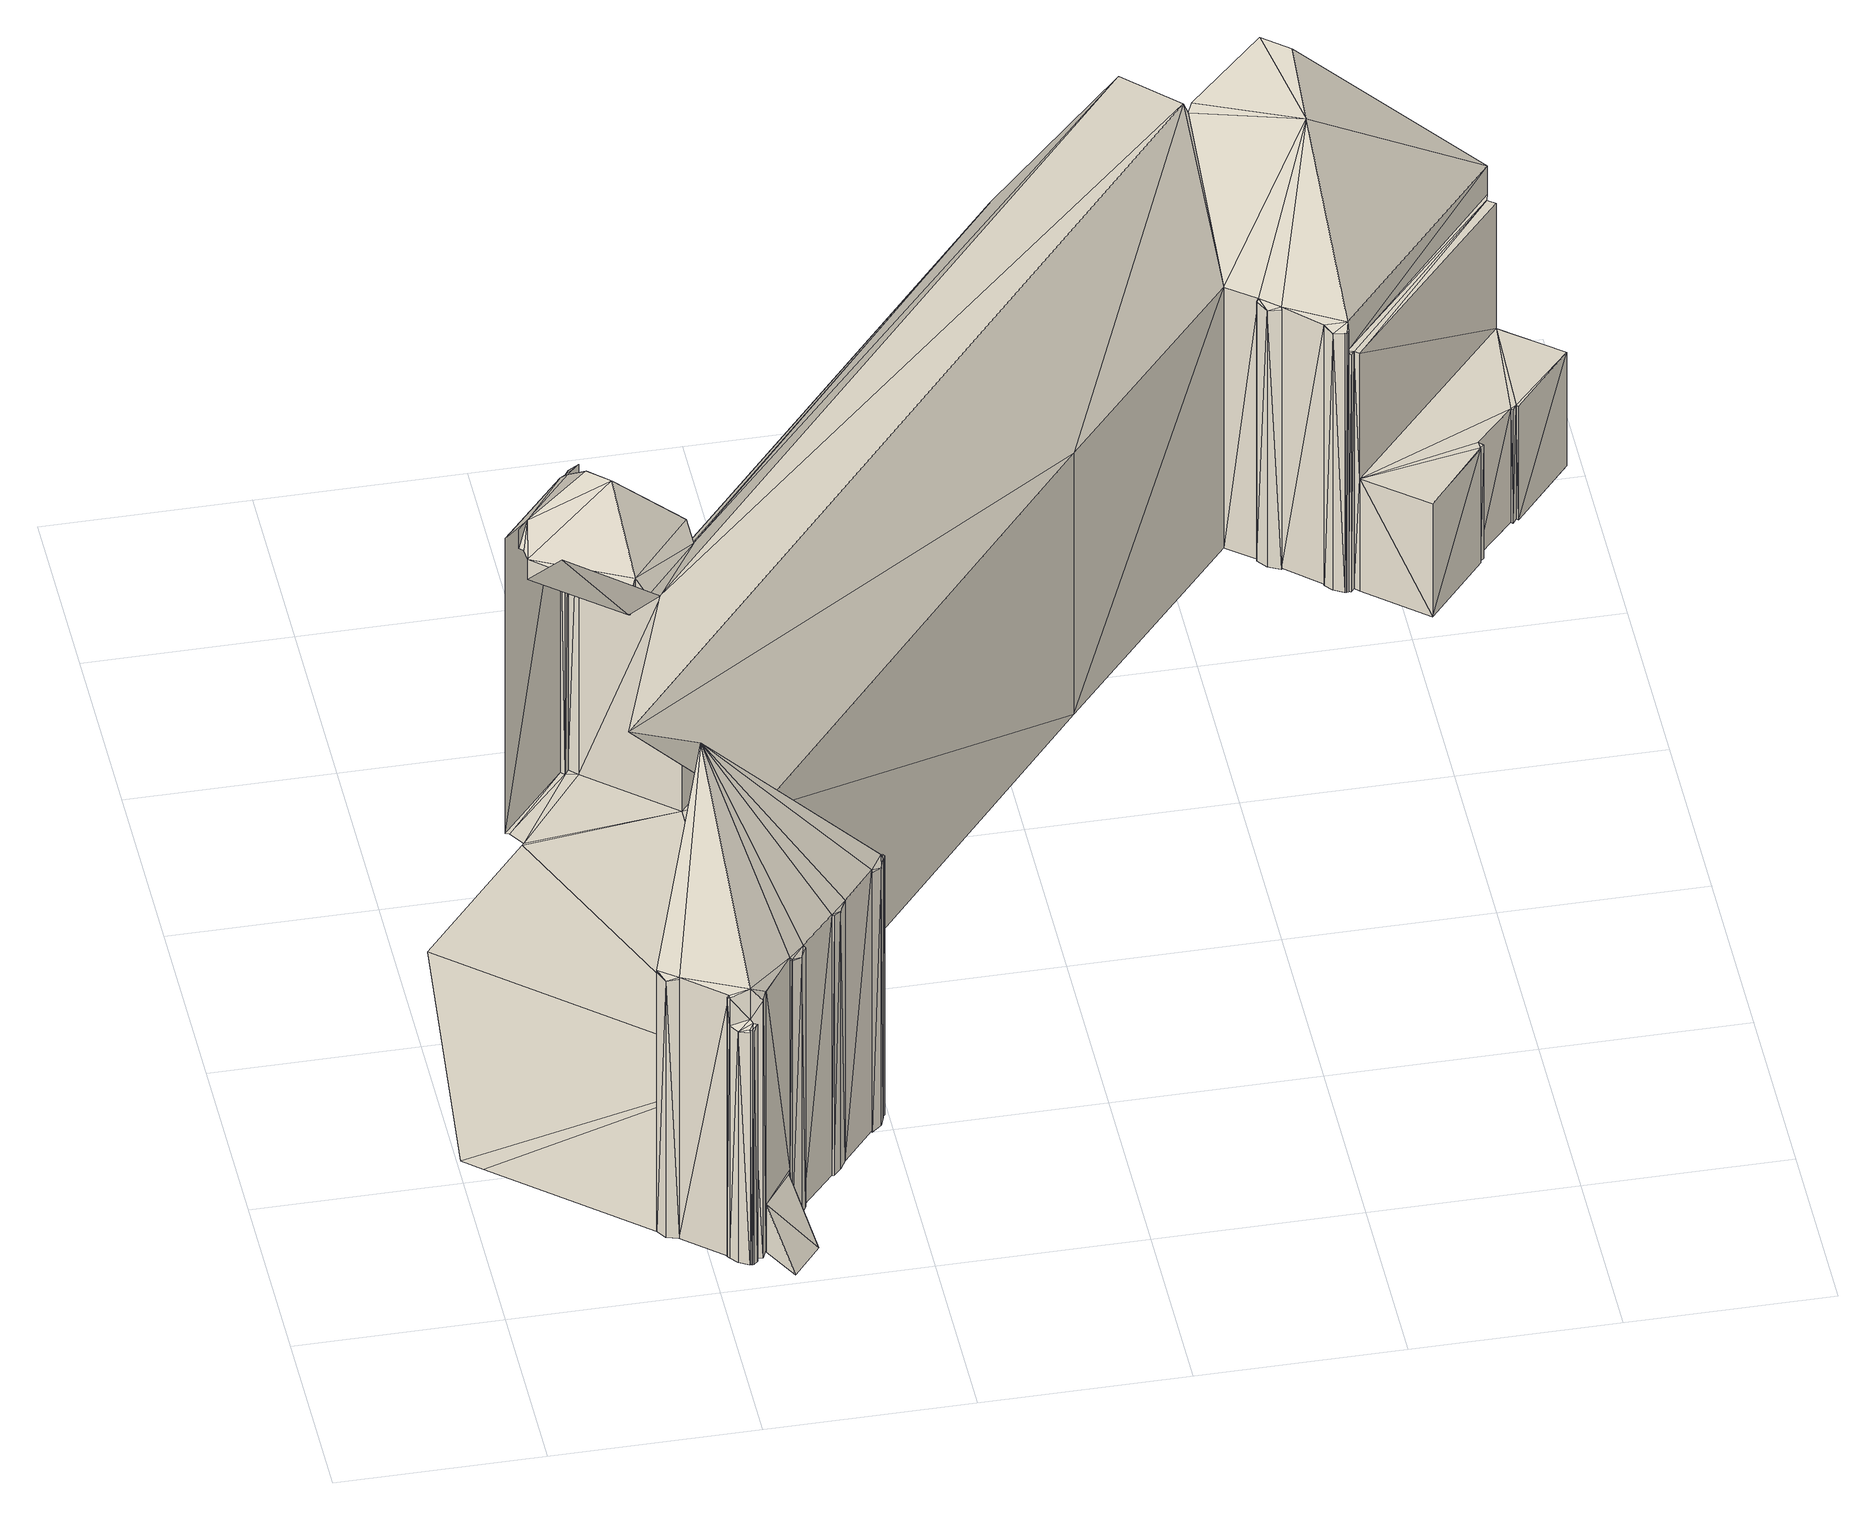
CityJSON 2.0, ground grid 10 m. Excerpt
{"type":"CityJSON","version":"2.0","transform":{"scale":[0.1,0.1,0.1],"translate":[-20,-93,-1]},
"CityObjects":{
"building1":{"type":"Building","geometry":[{"type":"MultiSurface","lod":"2","boundaries":[[[0,1,2]]]}]},
"building2":{"type":"Building"},
"building3":{"type":"Building","geometry":[{"type":"MultiSurface","lod":"2","boundaries":[[[2,0,3]]]}]},
"building4":{"type":"Building","geometry":[{"type":"MultiSurface","lod":"2","boundaries":[[[4,3,2]]]}]},
"building5":{"type":"Building"},
"building6":{"type":"Building","geometry":[{"type":"MultiSurface","lod":"2","boundaries":[[[1,0,3]]]}]},
"building7":{"type":"Building","geometry":[{"type":"MultiSurface","lod":"2","boundaries":[[[3,1,5]]]}]},
"building8":{"type":"Building","geometry":[{"type":"MultiSurface","lod":"2","boundaries":[[[4,2,6]]]}]},
"building9":{"type":"Building","geometry":[{"type":"MultiSurface","lod":"2","boundaries":[[[4,3,6]]]}]},
"building10":{"type":"Building","geometry":[{"type":"MultiSurface","lod":"2","boundaries":[[[3,7,6]]]}]},
"building11":{"type":"Building"},
"building12":{"type":"Building","geometry":[{"type":"MultiSurface","lod":"2","boundaries":[[[3,5,7]]]}]},
"building13":{"type":"Building","geometry":[{"type":"MultiSurface","lod":"2","boundaries":[[[7,5,6]]]}]},
"building14":{"type":"Building"},
"building15":{"type":"Building","geometry":[{"type":"MultiSurface","lod":"2","boundaries":[[[8,9,6]]]}]},
"building16":{"type":"Building","geometry":[{"type":"MultiSurface","lod":"2","boundaries":[[[9,5,6]]]}]},
"building17":{"type":"Building","geometry":[{"type":"MultiSurface","lod":"2","boundaries":[[[10,2,11]]]}]},
"building18":{"type":"Building","geometry":[{"type":"MultiSurface","lod":"2","boundaries":[[[5,12,9]]]}]},
"building19":{"type":"Building","geometry":[{"type":"MultiSurface","lod":"2","boundaries":[[[11,13,10]]]}]},
"building20":{"type":"Building","geometry":[{"type":"MultiSurface","lod":"2","boundaries":[[[14,15,16]]]}]},
"building21":{"type":"Building","geometry":[{"type":"MultiSurface","lod":"2","boundaries":[[[15,17,18]]]}]},
"building22":{"type":"Building","geometry":[{"type":"MultiSurface","lod":"2","boundaries":[[[15,18,14]]]}]},
"building23":{"type":"Building","geometry":[{"type":"MultiSurface","lod":"2","boundaries":[[[8,9,18]]]}]},
"building24":{"type":"Building","geometry":[{"type":"MultiSurface","lod":"2","boundaries":[[[8,18,14]]]}]},
"building25":{"type":"Building","geometry":[{"type":"MultiSurface","lod":"2","boundaries":[[[17,18,9]]]}]},
"building26":{"type":"Building","geometry":[{"type":"MultiSurface","lod":"2","boundaries":[[[8,16,14]]]}]},
"building27":{"type":"Building","geometry":[{"type":"MultiSurface","lod":"2","boundaries":[[[19,20,16]]]}]},
"building28":{"type":"Building","geometry":[{"type":"MultiSurface","lod":"2","boundaries":[[[20,15,16]]]}]},
"building29":{"type":"Building","geometry":[{"type":"MultiSurface","lod":"2","boundaries":[[[21,5,1]]]}]},
"building30":{"type":"Building","geometry":[{"type":"MultiSurface","lod":"2","boundaries":[[[15,22,20]]]}]},
"building31":{"type":"Building","geometry":[{"type":"MultiSurface","lod":"2","boundaries":[[[19,16,23]]]}]},
"building32":{"type":"Building","geometry":[{"type":"MultiSurface","lod":"2","boundaries":[[[24,25,20]]]}]},
"building33":{"type":"Building","geometry":[{"type":"MultiSurface","lod":"2","boundaries":[[[24,20,19]]]}]},
"building34":{"type":"Building","geometry":[{"type":"MultiSurface","lod":"2","boundaries":[[[20,26,25]]]}]},
"building35":{"type":"Building","geometry":[{"type":"MultiSurface","lod":"2","boundaries":[[[24,27,19]]]}]},
"building36":{"type":"Building","geometry":[{"type":"MultiSurface","lod":"2","boundaries":[[[12,9,17]]]}]},
"building37":{"type":"Building","geometry":[{"type":"MultiSurface","lod":"2","boundaries":[[[17,12,22]]]}]},
"building38":{"type":"Building","geometry":[{"type":"MultiSurface","lod":"2","boundaries":[[[15,17,22]]]}]},
"building39":{"type":"Building","geometry":[{"type":"MultiSurface","lod":"2","boundaries":[[[8,16,23]]]}]},
"building40":{"type":"Building","geometry":[{"type":"MultiSurface","lod":"2","boundaries":[[[26,28,20]]]}]},
"building41":{"type":"Building","geometry":[{"type":"MultiSurface","lod":"2","boundaries":[[[29,27,19]]]}]},
"building42":{"type":"Building","geometry":[{"type":"MultiSurface","lod":"2","boundaries":[[[23,29,19]]]}]},
"building43":{"type":"Building","geometry":[{"type":"MultiSurface","lod":"2","boundaries":[[[20,28,22]]]}]},
"building44":{"type":"Building","geometry":[{"type":"MultiSurface","lod":"2","boundaries":[[[21,12,5]]]}]},
"building45":{"type":"Building","geometry":[{"type":"MultiSurface","lod":"2","boundaries":[[[25,26,27]]]}]},
"building46":{"type":"Building","geometry":[{"type":"MultiSurface","lod":"2","boundaries":[[[24,25,27]]]}]},
"building47":{"type":"Building","geometry":[{"type":"MultiSurface","lod":"2","boundaries":[[[30,31,26]]]}]},
"building48":{"type":"Building","geometry":[{"type":"MultiSurface","lod":"2","boundaries":[[[27,26,30]]]}]},
"building49":{"type":"Building"},
"building50":{"type":"Building"},
"building51":{"type":"Building"},
"building52":{"type":"Building"},
"building53":{"type":"Building","geometry":[{"type":"MultiSurface","lod":"2","boundaries":[[[31,28,26]]]}]},
"building54":{"type":"Building","geometry":[{"type":"MultiSurface","lod":"2","boundaries":[[[29,30,27]]]}]},
"building55":{"type":"Building","geometry":[{"type":"MultiSurface","lod":"2","boundaries":[[[32,31,30]]]}]},
"building56":{"type":"Building","geometry":[{"type":"MultiSurface","lod":"2","boundaries":[[[30,32,33]]]}]},
"building57":{"type":"Building","geometry":[{"type":"MultiSurface","lod":"2","boundaries":[[[28,22,23]]]}]},
"building58":{"type":"Building","geometry":[{"type":"MultiSurface","lod":"2","boundaries":[[[29,28,23]]]}]},
"building59":{"type":"Building","geometry":[{"type":"MultiSurface","lod":"2","boundaries":[[[8,23,34]]]}]},
"building60":{"type":"Building","geometry":[{"type":"MultiSurface","lod":"2","boundaries":[[[6,8,35]]]}]},
"building61":{"type":"Building","geometry":[{"type":"MultiSurface","lod":"2","boundaries":[[[30,33,36]]]}]},
"building62":{"type":"Building","geometry":[{"type":"MultiSurface","lod":"2","boundaries":[[[31,37,32]]]}]},
"building63":{"type":"Building","geometry":[{"type":"MultiSurface","lod":"2","boundaries":[[[32,37,36]]]}]},
"building64":{"type":"Building","geometry":[{"type":"MultiSurface","lod":"2","boundaries":[[[33,32,36]]]}]},
"building65":{"type":"Building","geometry":[{"type":"MultiSurface","lod":"2","boundaries":[[[29,36,30]]]}]},
"building66":{"type":"Building","geometry":[{"type":"MultiSurface","lod":"2","boundaries":[[[31,28,37]]]}]},
"building67":{"type":"Building","geometry":[{"type":"MultiSurface","lod":"2","boundaries":[[[29,28,36]]]}]},
"building68":{"type":"Building","geometry":[{"type":"MultiSurface","lod":"2","boundaries":[[[28,37,36]]]}]},
"building69":{"type":"Building","geometry":[{"type":"MultiSurface","lod":"2","boundaries":[[[38,12,22]]]}]},
"building70":{"type":"Building","geometry":[{"type":"MultiSurface","lod":"2","boundaries":[[[39,38,22]]]}]},
"building71":{"type":"Building","geometry":[{"type":"MultiSurface","lod":"2","boundaries":[[[22,39,23]]]}]},
"building72":{"type":"Building","geometry":[{"type":"MultiSurface","lod":"2","boundaries":[[[6,35,40]]]}]},
"building73":{"type":"Building","geometry":[{"type":"MultiSurface","lod":"2","boundaries":[[[41,6,40]]]}]},
"building74":{"type":"Building","geometry":[{"type":"MultiSurface","lod":"2","boundaries":[[[42,12,38]]]}]},
"building75":{"type":"Building","geometry":[{"type":"MultiSurface","lod":"2","boundaries":[[[23,34,39]]]}]},
"building76":{"type":"Building","geometry":[{"type":"MultiSurface","lod":"2","boundaries":[[[6,2,43]]]}]},
"building77":{"type":"Building","geometry":[{"type":"MultiSurface","lod":"2","boundaries":[[[34,38,39]]]}]},
"building78":{"type":"Building","geometry":[{"type":"MultiSurface","lod":"2","boundaries":[[[38,42,34]]]}]},
"building79":{"type":"Building","geometry":[{"type":"MultiSurface","lod":"2","boundaries":[[[44,11,13]]]}]},
"building80":{"type":"Building","geometry":[{"type":"MultiSurface","lod":"2","boundaries":[[[41,43,6]]]}]},
"building81":{"type":"Building","geometry":[{"type":"MultiSurface","lod":"2","boundaries":[[[45,46,42]]]}]},
"building82":{"type":"Building","geometry":[{"type":"MultiSurface","lod":"2","boundaries":[[[34,42,45]]]}]},
"building83":{"type":"Building","geometry":[{"type":"MultiSurface","lod":"2","boundaries":[[[47,45,34]]]}]},
"building84":{"type":"Building","geometry":[{"type":"MultiSurface","lod":"2","boundaries":[[[8,34,35]]]}]},
"building85":{"type":"Building","geometry":[{"type":"MultiSurface","lod":"2","boundaries":[[[47,45,48]]]}]},
"building86":{"type":"Building","geometry":[{"type":"MultiSurface","lod":"2","boundaries":[[[12,49,42]]]}]},
"building87":{"type":"Building","geometry":[{"type":"MultiSurface","lod":"2","boundaries":[[[48,47,35]]]}]},
"building88":{"type":"Building","geometry":[{"type":"MultiSurface","lod":"2","boundaries":[[[50,45,48]]]}]},
"building89":{"type":"Building","geometry":[{"type":"MultiSurface","lod":"2","boundaries":[[[34,35,47]]]}]},
"building90":{"type":"Building","geometry":[{"type":"MultiSurface","lod":"2","boundaries":[[[46,49,42]]]}]},
"building91":{"type":"Building","geometry":[{"type":"MultiSurface","lod":"2","boundaries":[[[51,46,45]]]}]},
"building92":{"type":"Building","geometry":[{"type":"MultiSurface","lod":"2","boundaries":[[[45,52,51]]]}]},
"building93":{"type":"Building","geometry":[{"type":"MultiSurface","lod":"2","boundaries":[[[46,49,51]]]}]},
"building94":{"type":"Building","geometry":[{"type":"MultiSurface","lod":"2","boundaries":[[[11,53,2]]]}]},
"building95":{"type":"Building","geometry":[{"type":"MultiSurface","lod":"2","boundaries":[[[12,21,49]]]}]},
"building96":{"type":"Building","geometry":[{"type":"MultiSurface","lod":"2","boundaries":[[[43,53,2]]]}]},
"building97":{"type":"Building","geometry":[{"type":"MultiSurface","lod":"2","boundaries":[[[45,50,52]]]}]},
"building98":{"type":"Building","geometry":[{"type":"MultiSurface","lod":"2","boundaries":[[[35,48,50]]]}]},
"building99":{"type":"Building","geometry":[{"type":"MultiSurface","lod":"2","boundaries":[[[54,21,49]]]}]},
"building100":{"type":"Building","geometry":[{"type":"MultiSurface","lod":"2","boundaries":[[[40,55,35]]]}]},
"building101":{"type":"Building","geometry":[{"type":"MultiSurface","lod":"2","boundaries":[[[55,52,35]]]}]},
"building102":{"type":"Building","geometry":[{"type":"MultiSurface","lod":"2","boundaries":[[[52,55,51]]]}]},
"building103":{"type":"Building","geometry":[{"type":"MultiSurface","lod":"2","boundaries":[[[55,56,51]]]}]},
"building104":{"type":"Building","geometry":[{"type":"MultiSurface","lod":"2","boundaries":[[[56,49,51]]]}]},
"building105":{"type":"Building","geometry":[{"type":"MultiSurface","lod":"2","boundaries":[[[44,11,57]]]}]},
"building106":{"type":"Building","geometry":[{"type":"MultiSurface","lod":"2","boundaries":[[[56,49,58]]]}]},
"building107":{"type":"Building","geometry":[{"type":"MultiSurface","lod":"2","boundaries":[[[55,58,41]]]}]},
"building108":{"type":"Building","geometry":[{"type":"MultiSurface","lod":"2","boundaries":[[[55,41,40]]]}]},
"building109":{"type":"Building","geometry":[{"type":"MultiSurface","lod":"2","boundaries":[[[55,56,58]]]}]},
"building110":{"type":"Building","geometry":[{"type":"MultiSurface","lod":"2","boundaries":[[[50,35,52]]]}]},
"building111":{"type":"Building","geometry":[{"type":"MultiSurface","lod":"2","boundaries":[[[59,60,21]]]}]},
"building112":{"type":"Building","geometry":[{"type":"MultiSurface","lod":"2","boundaries":[[[41,58,61]]]}]},
"building113":{"type":"Building"},
"building114":{"type":"Building"},
"building115":{"type":"Building","geometry":[{"type":"MultiSurface","lod":"2","boundaries":[[[61,62,58]]]}]},
"building116":{"type":"Building","geometry":[{"type":"MultiSurface","lod":"2","boundaries":[[[62,61,41]]]}]},
"building117":{"type":"Building","geometry":[{"type":"MultiSurface","lod":"2","boundaries":[[[63,62,41]]]}]},
"building118":{"type":"Building","geometry":[{"type":"MultiSurface","lod":"2","boundaries":[[[49,54,58]]]}]},
"building119":{"type":"Building","geometry":[{"type":"MultiSurface","lod":"2","boundaries":[[[58,62,54]]]}]},
"building120":{"type":"Building","geometry":[{"type":"MultiSurface","lod":"2","boundaries":[[[43,63,41]]]}]},
"building121":{"type":"Building","geometry":[{"type":"MultiSurface","lod":"2","boundaries":[[[64,21,54]]]}]},
"building122":{"type":"Building","geometry":[{"type":"MultiSurface","lod":"2","boundaries":[[[59,65,60]]]}]},
"building123":{"type":"Building","geometry":[{"type":"MultiSurface","lod":"2","boundaries":[[[62,66,67]]]}]},
"building124":{"type":"Building","geometry":[{"type":"MultiSurface","lod":"2","boundaries":[[[63,62,67]]]}]},
"building125":{"type":"Building","geometry":[{"type":"MultiSurface","lod":"2","boundaries":[[[67,63,43]]]}]},
"building126":{"type":"Building","geometry":[{"type":"MultiSurface","lod":"2","boundaries":[[[66,62,54]]]}]},
"building127":{"type":"Building","geometry":[{"type":"MultiSurface","lod":"2","boundaries":[[[43,54,66]]]}]},
"building128":{"type":"Building","geometry":[{"type":"MultiSurface","lod":"2","boundaries":[[[43,66,67]]]}]},
"building129":{"type":"Building","geometry":[{"type":"MultiSurface","lod":"2","boundaries":[[[64,21,68]]]}]},
"building130":{"type":"Building","geometry":[{"type":"MultiSurface","lod":"2","boundaries":[[[21,69,60]]]}]},
"building131":{"type":"Building","geometry":[{"type":"MultiSurface","lod":"2","boundaries":[[[70,71,72]]]}]},
"building132":{"type":"Building","geometry":[{"type":"MultiSurface","lod":"2","boundaries":[[[70,73,72]]]}]},
"building133":{"type":"Building","geometry":[{"type":"MultiSurface","lod":"2","boundaries":[[[70,74,71]]]}]},
"building134":{"type":"Building","geometry":[{"type":"MultiSurface","lod":"2","boundaries":[[[69,21,75]]]}]},
"building135":{"type":"Building","geometry":[{"type":"MultiSurface","lod":"2","boundaries":[[[43,54,64]]]}]},
"building136":{"type":"Building","geometry":[{"type":"MultiSurface","lod":"2","boundaries":[[[76,64,43]]]}]},
"building137":{"type":"Building","geometry":[{"type":"MultiSurface","lod":"2","boundaries":[[[68,21,77]]]}]},
"building138":{"type":"Building","geometry":[{"type":"MultiSurface","lod":"2","boundaries":[[[78,79,80]]]}]},
"building139":{"type":"Building","geometry":[{"type":"MultiSurface","lod":"2","boundaries":[[[77,21,81]]]}]},
"building140":{"type":"Building","geometry":[{"type":"MultiSurface","lod":"2","boundaries":[[[57,11,82]]]}]},
"building141":{"type":"Building","geometry":[{"type":"MultiSurface","lod":"2","boundaries":[[[75,83,21]]]}]},
"building142":{"type":"Building","geometry":[{"type":"MultiSurface","lod":"2","boundaries":[[[80,84,79]]]}]},
"building143":{"type":"Building","geometry":[{"type":"MultiSurface","lod":"2","boundaries":[[[21,81,83]]]}]},
"building144":{"type":"Building","geometry":[{"type":"MultiSurface","lod":"2","boundaries":[[[43,76,53]]]}]},
"building145":{"type":"Building","geometry":[{"type":"MultiSurface","lod":"2","boundaries":[[[76,64,85]]]}]},
"building146":{"type":"Building","geometry":[{"type":"MultiSurface","lod":"2","boundaries":[[[76,85,86]]]}]},
"building147":{"type":"Building","geometry":[{"type":"MultiSurface","lod":"2","boundaries":[[[87,84,80]]]}]},
"building148":{"type":"Building","geometry":[{"type":"MultiSurface","lod":"2","boundaries":[[[84,88,87]]]}]},
"building149":{"type":"Building","geometry":[{"type":"MultiSurface","lod":"2","boundaries":[[[88,89,84]]]}]},
"building150":{"type":"Building","geometry":[{"type":"MultiSurface","lod":"2","boundaries":[[[84,74,89]]]}]},
"building151":{"type":"Building","geometry":[{"type":"MultiSurface","lod":"2","boundaries":[[[76,90,53]]]}]},
"building152":{"type":"Building","geometry":[{"type":"MultiSurface","lod":"2","boundaries":[[[85,64,91]]]}]},
"building153":{"type":"Building","geometry":[{"type":"MultiSurface","lod":"2","boundaries":[[[92,86,76]]]}]},
"building154":{"type":"Building","geometry":[{"type":"MultiSurface","lod":"2","boundaries":[[[74,89,93]]]}]},
"building155":{"type":"Building","geometry":[{"type":"MultiSurface","lod":"2","boundaries":[[[92,91,86]]]}]},
"building156":{"type":"Building","geometry":[{"type":"MultiSurface","lod":"2","boundaries":[[[86,85,91]]]}]},
"building157":{"type":"Building","geometry":[{"type":"MultiSurface","lod":"2","boundaries":[[[94,95,96]]]}]},
"building158":{"type":"Building","geometry":[{"type":"MultiSurface","lod":"2","boundaries":[[[97,70,98]]]}]},
"building159":{"type":"Building","geometry":[{"type":"MultiSurface","lod":"2","boundaries":[[[95,98,94]]]}]},
"building160":{"type":"Building","geometry":[{"type":"MultiSurface","lod":"2","boundaries":[[[98,97,94]]]}]},
"building161":{"type":"Building","geometry":[{"type":"MultiSurface","lod":"2","boundaries":[[[99,100,96]]]}]},
"building162":{"type":"Building","geometry":[{"type":"MultiSurface","lod":"2","boundaries":[[[101,74,93]]]}]},
"building163":{"type":"Building","geometry":[{"type":"MultiSurface","lod":"2","boundaries":[[[102,76,92]]]}]},
"building164":{"type":"Building","geometry":[{"type":"MultiSurface","lod":"2","boundaries":[[[91,68,64]]]}]},
"building165":{"type":"Building","geometry":[{"type":"MultiSurface","lod":"2","boundaries":[[[11,65,60]]]}]},
"building166":{"type":"Building","geometry":[{"type":"MultiSurface","lod":"2","boundaries":[[[11,60,53]]]}]},
"building167":{"type":"Building","geometry":[{"type":"MultiSurface","lod":"2","boundaries":[[[99,95,96]]]}]},
"building168":{"type":"Building","geometry":[{"type":"MultiSurface","lod":"2","boundaries":[[[70,74,101]]]}]},
"building169":{"type":"Building","geometry":[{"type":"MultiSurface","lod":"2","boundaries":[[[102,103,91]]]}]},
"building170":{"type":"Building","geometry":[{"type":"MultiSurface","lod":"2","boundaries":[[[102,91,92]]]}]},
"building171":{"type":"Building","geometry":[{"type":"MultiSurface","lod":"2","boundaries":[[[68,103,91]]]}]},
"building172":{"type":"Building"},
"building173":{"type":"Building","geometry":[{"type":"MultiSurface","lod":"2","boundaries":[[[76,90,104]]]}]},
"building174":{"type":"Building","geometry":[{"type":"MultiSurface","lod":"2","boundaries":[[[105,99,100]]]}]},
"building175":{"type":"Building","geometry":[{"type":"MultiSurface","lod":"2","boundaries":[[[106,70,101]]]}]},
"building176":{"type":"Building","geometry":[{"type":"MultiSurface","lod":"2","boundaries":[[[70,107,106]]]}]},
"building177":{"type":"Building","geometry":[{"type":"MultiSurface","lod":"2","boundaries":[[[70,107,98]]]}]},
"building178":{"type":"Building","geometry":[{"type":"MultiSurface","lod":"2","boundaries":[[[102,68,103]]]}]},
"building179":{"type":"Building"},
"building180":{"type":"Building","geometry":[{"type":"MultiSurface","lod":"2","boundaries":[[[53,69,90]]]}]},
"building181":{"type":"Building","geometry":[{"type":"MultiSurface","lod":"2","boundaries":[[[53,60,69]]]}]},
"building182":{"type":"Building","geometry":[{"type":"MultiSurface","lod":"2","boundaries":[[[80,78,108]]]}]},
"building183":{"type":"Building","geometry":[{"type":"MultiSurface","lod":"2","boundaries":[[[102,76,104]]]}]},
"building184":{"type":"Building"},
"building185":{"type":"Building","geometry":[{"type":"MultiSurface","lod":"2","boundaries":[[[90,69,109]]]}]},
"building186":{"type":"Building","geometry":[{"type":"MultiSurface","lod":"2","boundaries":[[[80,88,87]]]}]},
"building187":{"type":"Building","geometry":[{"type":"MultiSurface","lod":"2","boundaries":[[[109,69,110]]]}]},
"building188":{"type":"Building"},
"building189":{"type":"Building","geometry":[{"type":"MultiSurface","lod":"2","boundaries":[[[90,109,110]]]}]},
"building190":{"type":"Building","geometry":[{"type":"MultiSurface","lod":"2","boundaries":[[[111,110,90]]]}]},
"building191":{"type":"Building","geometry":[{"type":"MultiSurface","lod":"2","boundaries":[[[110,69,75]]]}]},
"building192":{"type":"Building","geometry":[{"type":"MultiSurface","lod":"2","boundaries":[[[111,104,90]]]}]},
"building193":{"type":"Building","geometry":[{"type":"MultiSurface","lod":"2","boundaries":[[[88,89,112]]]}]},
"building194":{"type":"Building","geometry":[{"type":"MultiSurface","lod":"2","boundaries":[[[112,93,89]]]}]},
"building195":{"type":"Building","geometry":[{"type":"MultiSurface","lod":"2","boundaries":[[[88,80,108]]]}]},
"building196":{"type":"Building","geometry":[{"type":"MultiSurface","lod":"2","boundaries":[[[104,113,111]]]}]},
"building197":{"type":"Building","geometry":[{"type":"MultiSurface","lod":"2","boundaries":[[[75,114,110]]]}]},
"building198":{"type":"Building","geometry":[{"type":"MultiSurface","lod":"2","boundaries":[[[113,114,110]]]}]},
"building199":{"type":"Building","geometry":[{"type":"MultiSurface","lod":"2","boundaries":[[[113,110,111]]]}]},
"building200":{"type":"Building","geometry":[{"type":"MultiSurface","lod":"2","boundaries":[[[115,77,102]]]}]},
"building201":{"type":"Building","geometry":[{"type":"MultiSurface","lod":"2","boundaries":[[[77,68,102]]]}]},
"building202":{"type":"Building","geometry":[{"type":"MultiSurface","lod":"2","boundaries":[[[108,88,112]]]}]},
"building203":{"type":"Building","geometry":[{"type":"MultiSurface","lod":"2","boundaries":[[[114,75,104]]]}]},
"building204":{"type":"Building","geometry":[{"type":"MultiSurface","lod":"2","boundaries":[[[104,114,113]]]}]},
"building205":{"type":"Building","geometry":[{"type":"MultiSurface","lod":"2","boundaries":[[[116,102,104]]]}]},
"building206":{"type":"Building","geometry":[{"type":"MultiSurface","lod":"2","boundaries":[[[108,93,112]]]}]},
"building207":{"type":"Building","geometry":[{"type":"MultiSurface","lod":"2","boundaries":[[[116,115,102]]]}]},
"building208":{"type":"Building","geometry":[{"type":"MultiSurface","lod":"2","boundaries":[[[100,82,57]]]}]},
"building209":{"type":"Building"},
"building210":{"type":"Building","geometry":[{"type":"MultiSurface","lod":"2","boundaries":[[[98,107,117]]]}]},
"building211":{"type":"Building","geometry":[{"type":"MultiSurface","lod":"2","boundaries":[[[107,106,101]]]}]},
"building212":{"type":"Building","geometry":[{"type":"MultiSurface","lod":"2","boundaries":[[[99,117,98]]]}]},
"building213":{"type":"Building","geometry":[{"type":"MultiSurface","lod":"2","boundaries":[[[95,98,99]]]}]},
"building214":{"type":"Building","geometry":[{"type":"MultiSurface","lod":"2","boundaries":[[[116,75,104]]]}]},
"building215":{"type":"Building","geometry":[{"type":"MultiSurface","lod":"2","boundaries":[[[116,83,75]]]}]},
"building216":{"type":"Building","geometry":[{"type":"MultiSurface","lod":"2","boundaries":[[[118,117,99]]]}]},
"building217":{"type":"Building","geometry":[{"type":"MultiSurface","lod":"2","boundaries":[[[119,118,99]]]}]},
"building218":{"type":"Building","geometry":[{"type":"MultiSurface","lod":"2","boundaries":[[[120,107,117]]]}]},
"building219":{"type":"Building","geometry":[{"type":"MultiSurface","lod":"2","boundaries":[[[120,121,107]]]}]},
"building220":{"type":"Building","geometry":[{"type":"MultiSurface","lod":"2","boundaries":[[[105,82,100]]]}]},
"building221":{"type":"Building","geometry":[{"type":"MultiSurface","lod":"2","boundaries":[[[99,119,105]]]}]},
"building222":{"type":"Building","geometry":[{"type":"MultiSurface","lod":"2","boundaries":[[[118,120,117]]]}]},
"building223":{"type":"Building","geometry":[{"type":"MultiSurface","lod":"2","boundaries":[[[121,119,105]]]}]},
"building224":{"type":"Building","geometry":[{"type":"MultiSurface","lod":"2","boundaries":[[[118,120,121]]]}]},
"building225":{"type":"Building","geometry":[{"type":"MultiSurface","lod":"2","boundaries":[[[121,118,119]]]}]},
"building226":{"type":"Building","geometry":[{"type":"MultiSurface","lod":"2","boundaries":[[[115,77,122]]]}]},
"building227":{"type":"Building","geometry":[{"type":"MultiSurface","lod":"2","boundaries":[[[123,122,115]]]}]},
"building228":{"type":"Building","geometry":[{"type":"MultiSurface","lod":"2","boundaries":[[[108,78,124]]]}]},
"building229":{"type":"Building","geometry":[{"type":"MultiSurface","lod":"2","boundaries":[[[123,125,115]]]}]},
"building230":{"type":"Building","geometry":[{"type":"MultiSurface","lod":"2","boundaries":[[[126,77,122]]]}]},
"building231":{"type":"Building","geometry":[{"type":"MultiSurface","lod":"2","boundaries":[[[126,122,123]]]}]},
"building232":{"type":"Building","geometry":[{"type":"MultiSurface","lod":"2","boundaries":[[[125,126,123]]]}]},
"building233":{"type":"Building","geometry":[{"type":"MultiSurface","lod":"2","boundaries":[[[127,128,116]]]}]},
"building234":{"type":"Building","geometry":[{"type":"MultiSurface","lod":"2","boundaries":[[[116,83,128]]]}]},
"building235":{"type":"Building","geometry":[{"type":"MultiSurface","lod":"2","boundaries":[[[77,81,126]]]}]},
"building236":{"type":"Building","geometry":[{"type":"MultiSurface","lod":"2","boundaries":[[[115,125,129]]]}]},
"building237":{"type":"Building","geometry":[{"type":"MultiSurface","lod":"2","boundaries":[[[116,129,115]]]}]},
"building238":{"type":"Building","geometry":[{"type":"MultiSurface","lod":"2","boundaries":[[[130,83,128]]]}]},
"building239":{"type":"Building","geometry":[{"type":"MultiSurface","lod":"2","boundaries":[[[127,131,116]]]}]},
"building240":{"type":"Building","geometry":[{"type":"MultiSurface","lod":"2","boundaries":[[[127,130,131]]]}]},
"building241":{"type":"Building","geometry":[{"type":"MultiSurface","lod":"2","boundaries":[[[127,128,130]]]}]},
"building242":{"type":"Building","geometry":[{"type":"MultiSurface","lod":"2","boundaries":[[[131,116,129]]]}]},
"building243":{"type":"Building","geometry":[{"type":"MultiSurface","lod":"2","boundaries":[[[130,81,83]]]}]},
"building244":{"type":"Building","geometry":[{"type":"MultiSurface","lod":"2","boundaries":[[[132,133,126]]]}]},
"building245":{"type":"Building","geometry":[{"type":"MultiSurface","lod":"2","boundaries":[[[132,126,125]]]}]},
"building246":{"type":"Building","geometry":[{"type":"MultiSurface","lod":"2","boundaries":[[[81,133,126]]]}]},
"building247":{"type":"Building","geometry":[{"type":"MultiSurface","lod":"2","boundaries":[[[129,125,132]]]}]},
"building248":{"type":"Building","geometry":[{"type":"MultiSurface","lod":"2","boundaries":[[[93,101,134]]]}]},
"building249":{"type":"Building","geometry":[{"type":"MultiSurface","lod":"2","boundaries":[[[124,93,108]]]}]},
"building250":{"type":"Building","geometry":[{"type":"MultiSurface","lod":"2","boundaries":[[[129,135,131]]]}]},
"building251":{"type":"Building","geometry":[{"type":"MultiSurface","lod":"2","boundaries":[[[130,136,81]]]}]},
"building252":{"type":"Building","geometry":[{"type":"MultiSurface","lod":"2","boundaries":[[[129,81,137]]]}]},
"building253":{"type":"Building","geometry":[{"type":"MultiSurface","lod":"2","boundaries":[[[138,137,129]]]}]},
"building254":{"type":"Building","geometry":[{"type":"MultiSurface","lod":"2","boundaries":[[[129,81,133]]]}]},
"building255":{"type":"Building","geometry":[{"type":"MultiSurface","lod":"2","boundaries":[[[129,133,132]]]}]},
"building256":{"type":"Building","geometry":[{"type":"MultiSurface","lod":"2","boundaries":[[[130,139,136]]]}]},
"building257":{"type":"Building","geometry":[{"type":"MultiSurface","lod":"2","boundaries":[[[135,140,131]]]}]},
"building258":{"type":"Building","geometry":[{"type":"MultiSurface","lod":"2","boundaries":[[[131,130,140]]]}]},
"building259":{"type":"Building","geometry":[{"type":"MultiSurface","lod":"2","boundaries":[[[140,139,130]]]}]},
"building260":{"type":"Building","geometry":[{"type":"MultiSurface","lod":"2","boundaries":[[[138,135,129]]]}]},
"building261":{"type":"Building","geometry":[{"type":"MultiSurface","lod":"2","boundaries":[[[81,136,137]]]}]},
"building262":{"type":"Building","geometry":[{"type":"MultiSurface","lod":"2","boundaries":[[[141,142,138]]]}]},
"building263":{"type":"Building","geometry":[{"type":"MultiSurface","lod":"2","boundaries":[[[138,137,142]]]}]},
"building264":{"type":"Building","geometry":[{"type":"MultiSurface","lod":"2","boundaries":[[[135,138,141]]]}]},
"building265":{"type":"Building","geometry":[{"type":"MultiSurface","lod":"2","boundaries":[[[136,142,137]]]}]},
"building266":{"type":"Building","geometry":[{"type":"MultiSurface","lod":"2","boundaries":[[[140,139,135]]]}]},
"building267":{"type":"Building","geometry":[{"type":"MultiSurface","lod":"2","boundaries":[[[139,136,135]]]}]},
"building268":{"type":"Building","geometry":[{"type":"MultiSurface","lod":"2","boundaries":[[[135,142,141]]]}]},
"building269":{"type":"Building","geometry":[{"type":"MultiSurface","lod":"2","boundaries":[[[135,136,142]]]}]},
"building270":{"type":"Building","geometry":[{"type":"MultiSurface","lod":"2","boundaries":[[[93,134,124]]]}]},
"building271":{"type":"Building","geometry":[{"type":"MultiSurface","lod":"2","boundaries":[[[101,107,143]]]}]},
"building272":{"type":"Building","geometry":[{"type":"MultiSurface","lod":"2","boundaries":[[[143,121,107]]]}]},
"building273":{"type":"Building","geometry":[{"type":"MultiSurface","lod":"2","boundaries":[[[143,101,134]]]}]},
"building274":{"type":"Building","geometry":[{"type":"MultiSurface","lod":"2","boundaries":[[[82,105,144]]]}]},
"building275":{"type":"Building","geometry":[{"type":"MultiSurface","lod":"2","boundaries":[[[144,143,121]]]}]},
"building276":{"type":"Building","geometry":[{"type":"MultiSurface","lod":"2","boundaries":[[[144,121,105]]]}]},
"building277":{"type":"Building","geometry":[{"type":"MultiSurface","lod":"2","boundaries":[[[134,145,124]]]}]},
"building278":{"type":"Building","geometry":[{"type":"MultiSurface","lod":"2","boundaries":[[[143,134,145]]]}]},
"building279":{"type":"Building","geometry":[{"type":"MultiSurface","lod":"2","boundaries":[[[144,143,145]]]}]},
"building280":{"type":"Building","geometry":[{"type":"MultiSurface","lod":"2","boundaries":[[[145,144,146]]]}]},
"building281":{"type":"Building"},
"building282":{"type":"Building","geometry":[{"type":"MultiSurface","lod":"2","boundaries":[[[144,146,82]]]}]},
"building283":{"type":"Building","geometry":[{"type":"MultiSurface","lod":"2","boundaries":[[[59,147,65]]]}]},
"building284":{"type":"Building","geometry":[{"type":"MultiSurface","lod":"2","boundaries":[[[148,65,11]]]}]},
"building285":{"type":"Building","geometry":[{"type":"MultiSurface","lod":"2","boundaries":[[[148,11,82]]]}]},
"building286":{"type":"Building","geometry":[{"type":"MultiSurface","lod":"2","boundaries":[[[148,147,65]]]}]},
"building287":{"type":"Building","geometry":[{"type":"MultiSurface","lod":"2","boundaries":[[[59,149,78]]]}]},
"building288":{"type":"Building","geometry":[{"type":"MultiSurface","lod":"2","boundaries":[[[59,147,149]]]}]},
"building289":{"type":"Building","geometry":[{"type":"MultiSurface","lod":"2","boundaries":[[[145,124,150]]]}]},
"building290":{"type":"Building","geometry":[{"type":"MultiSurface","lod":"2","boundaries":[[[150,146,145]]]}]},
"building291":{"type":"Building","geometry":[{"type":"MultiSurface","lod":"2","boundaries":[[[151,150,146]]]}]},
"building292":{"type":"Building","geometry":[{"type":"MultiSurface","lod":"2","boundaries":[[[151,146,82]]]}]},
"building293":{"type":"Building","geometry":[{"type":"MultiSurface","lod":"2","boundaries":[[[124,152,78]]]}]},
"building294":{"type":"Building","geometry":[{"type":"MultiSurface","lod":"2","boundaries":[[[82,151,148]]]}]},
"building295":{"type":"Building","geometry":[{"type":"MultiSurface","lod":"2","boundaries":[[[152,78,149]]]}]},
"building296":{"type":"Building","geometry":[{"type":"MultiSurface","lod":"2","boundaries":[[[124,152,150]]]}]},
"building297":{"type":"Building","geometry":[{"type":"MultiSurface","lod":"2","boundaries":[[[153,154,148]]]}]},
"building298":{"type":"Building"},
"building299":{"type":"Building","geometry":[{"type":"MultiSurface","lod":"2","boundaries":[[[154,147,148]]]}]},
"building300":{"type":"Building","geometry":[{"type":"MultiSurface","lod":"2","boundaries":[[[147,154,149]]]}]},
"building301":{"type":"Building","geometry":[{"type":"MultiSurface","lod":"2","boundaries":[[[151,153,148]]]}]},
"building302":{"type":"Building","geometry":[{"type":"MultiSurface","lod":"2","boundaries":[[[153,154,155]]]}]},
"building303":{"type":"Building","geometry":[{"type":"MultiSurface","lod":"2","boundaries":[[[153,155,156]]]}]},
"building304":{"type":"Building","geometry":[{"type":"MultiSurface","lod":"2","boundaries":[[[149,157,154]]]}]},
"building305":{"type":"Building"},
"building306":{"type":"Building","geometry":[{"type":"MultiSurface","lod":"2","boundaries":[[[156,158,159]]]}]},
"building307":{"type":"Building","geometry":[{"type":"MultiSurface","lod":"2","boundaries":[[[156,155,158]]]}]},
"building308":{"type":"Building","geometry":[{"type":"MultiSurface","lod":"2","boundaries":[[[160,161,159]]]}]},
"building309":{"type":"Building","geometry":[{"type":"MultiSurface","lod":"2","boundaries":[[[161,158,159]]]}]},
"building310":{"type":"Building","geometry":[{"type":"MultiSurface","lod":"2","boundaries":[[[156,159,160]]]}]},
"building311":{"type":"Building","geometry":[{"type":"MultiSurface","lod":"2","boundaries":[[[158,155,161]]]}]},
"building312":{"type":"Building","geometry":[{"type":"MultiSurface","lod":"2","boundaries":[[[161,162,155]]]}]},
"building313":{"type":"Building","geometry":[{"type":"MultiSurface","lod":"2","boundaries":[[[156,160,163]]]}]},
"building314":{"type":"Building","geometry":[{"type":"MultiSurface","lod":"2","boundaries":[[[161,164,165]]]}]},
"building315":{"type":"Building","geometry":[{"type":"MultiSurface","lod":"2","boundaries":[[[165,161,160]]]}]},
"building316":{"type":"Building","geometry":[{"type":"MultiSurface","lod":"2","boundaries":[[[163,165,160]]]}]},
"building317":{"type":"Building","geometry":[{"type":"MultiSurface","lod":"2","boundaries":[[[164,162,161]]]}]},
"building318":{"type":"Building","geometry":[{"type":"MultiSurface","lod":"2","boundaries":[[[163,162,164]]]}]},
"building319":{"type":"Building","geometry":[{"type":"MultiSurface","lod":"2","boundaries":[[[165,164,163]]]}]},
"building320":{"type":"Building","geometry":[{"type":"MultiSurface","lod":"2","boundaries":[[[166,162,163]]]}]},
"building321":{"type":"Building","geometry":[{"type":"MultiSurface","lod":"2","boundaries":[[[163,166,167]]]}]},
"building322":{"type":"Building","geometry":[{"type":"MultiSurface","lod":"2","boundaries":[[[155,168,154]]]}]},
"building323":{"type":"Building","geometry":[{"type":"MultiSurface","lod":"2","boundaries":[[[166,162,169]]]}]},
"building324":{"type":"Building","geometry":[{"type":"MultiSurface","lod":"2","boundaries":[[[157,168,154]]]}]},
"building325":{"type":"Building","geometry":[{"type":"MultiSurface","lod":"2","boundaries":[[[163,170,167]]]}]},
"building326":{"type":"Building","geometry":[{"type":"MultiSurface","lod":"2","boundaries":[[[171,166,167]]]}]},
"building327":{"type":"Building","geometry":[{"type":"MultiSurface","lod":"2","boundaries":[[[167,171,172]]]}]},
"building328":{"type":"Building","geometry":[{"type":"MultiSurface","lod":"2","boundaries":[[[162,168,155]]]}]},
"building329":{"type":"Building","geometry":[{"type":"MultiSurface","lod":"2","boundaries":[[[172,171,173]]]}]},
"building330":{"type":"Building","geometry":[{"type":"MultiSurface","lod":"2","boundaries":[[[174,173,172]]]}]},
"building331":{"type":"Building","geometry":[{"type":"MultiSurface","lod":"2","boundaries":[[[173,166,171]]]}]},
"building332":{"type":"Building","geometry":[{"type":"MultiSurface","lod":"2","boundaries":[[[167,172,174]]]}]},
"building333":{"type":"Building","geometry":[{"type":"MultiSurface","lod":"2","boundaries":[[[157,168,175]]]}]},
"building334":{"type":"Building","geometry":[{"type":"MultiSurface","lod":"2","boundaries":[[[176,173,174]]]}]},
"building335":{"type":"Building","geometry":[{"type":"MultiSurface","lod":"2","boundaries":[[[176,177,173]]]}]},
"building336":{"type":"Building","geometry":[{"type":"MultiSurface","lod":"2","boundaries":[[[173,177,178]]]}]},
"building337":{"type":"Building","geometry":[{"type":"MultiSurface","lod":"2","boundaries":[[[174,179,176]]]}]},
"building338":{"type":"Building","geometry":[{"type":"MultiSurface","lod":"2","boundaries":[[[173,166,169]]]}]},
"building339":{"type":"Building","geometry":[{"type":"MultiSurface","lod":"2","boundaries":[[[168,180,175]]]}]},
"building340":{"type":"Building","geometry":[{"type":"MultiSurface","lod":"2","boundaries":[[[178,169,173]]]}]},
"building341":{"type":"Building","geometry":[{"type":"MultiSurface","lod":"2","boundaries":[[[169,168,162]]]}]},
"building342":{"type":"Building","geometry":[{"type":"MultiSurface","lod":"2","boundaries":[[[170,174,167]]]}]},
"building343":{"type":"Building","geometry":[{"type":"MultiSurface","lod":"2","boundaries":[[[174,170,179]]]}]},
"building344":{"type":"Building","geometry":[{"type":"MultiSurface","lod":"2","boundaries":[[[179,178,177]]]}]},
"building345":{"type":"Building","geometry":[{"type":"MultiSurface","lod":"2","boundaries":[[[179,177,176]]]}]},
"building346":{"type":"Building","geometry":[{"type":"MultiSurface","lod":"2","boundaries":[[[181,182,179]]]}]},
"building347":{"type":"Building","geometry":[{"type":"MultiSurface","lod":"2","boundaries":[[[179,178,182]]]}]},
"building348":{"type":"Building"},
"building349":{"type":"Building","geometry":[{"type":"MultiSurface","lod":"2","boundaries":[[[183,178,182]]]}]},
"building350":{"type":"Building","geometry":[{"type":"MultiSurface","lod":"2","boundaries":[[[181,184,179]]]}]},
"building351":{"type":"Building","geometry":[{"type":"MultiSurface","lod":"2","boundaries":[[[181,185,182]]]}]},
"building352":{"type":"Building","geometry":[{"type":"MultiSurface","lod":"2","boundaries":[[[182,183,185]]]}]},
"building353":{"type":"Building"},
"building354":{"type":"Building","geometry":[{"type":"MultiSurface","lod":"2","boundaries":[[[178,169,183]]]}]},
"building355":{"type":"Building","geometry":[{"type":"MultiSurface","lod":"2","boundaries":[[[186,185,181]]]}]},
"building356":{"type":"Building","geometry":[{"type":"MultiSurface","lod":"2","boundaries":[[[181,186,184]]]}]},
"building357":{"type":"Building","geometry":[{"type":"MultiSurface","lod":"2","boundaries":[[[187,183,185]]]}]},
"building358":{"type":"Building","geometry":[{"type":"MultiSurface","lod":"2","boundaries":[[[183,169,187]]]}]},
"building359":{"type":"Building","geometry":[{"type":"MultiSurface","lod":"2","boundaries":[[[187,185,186]]]}]},
"building360":{"type":"Building","geometry":[{"type":"MultiSurface","lod":"2","boundaries":[[[188,186,184]]]}]},
"building361":{"type":"Building","geometry":[{"type":"MultiSurface","lod":"2","boundaries":[[[184,188,189]]]}]},
"building362":{"type":"Building","geometry":[{"type":"MultiSurface","lod":"2","boundaries":[[[179,184,170]]]}]},
"building363":{"type":"Building","geometry":[{"type":"MultiSurface","lod":"2","boundaries":[[[186,187,190]]]}]},
"building364":{"type":"Building","geometry":[{"type":"MultiSurface","lod":"2","boundaries":[[[170,189,184]]]}]},
"building365":{"type":"Building","geometry":[{"type":"MultiSurface","lod":"2","boundaries":[[[190,188,186]]]}]},
"building366":{"type":"Building","geometry":[{"type":"MultiSurface","lod":"2","boundaries":[[[189,190,170]]]}]},
"building367":{"type":"Building","geometry":[{"type":"MultiSurface","lod":"2","boundaries":[[[189,188,190]]]}]},
"building368":{"type":"Building","geometry":[{"type":"MultiSurface","lod":"2","boundaries":[[[190,191,192]]]}]},
"building369":{"type":"Building","geometry":[{"type":"MultiSurface","lod":"2","boundaries":[[[170,192,193]]]}]},
"building370":{"type":"Building","geometry":[{"type":"MultiSurface","lod":"2","boundaries":[[[192,190,170]]]}]},
"building371":{"type":"Building"},
"building372":{"type":"Building","geometry":[{"type":"MultiSurface","lod":"2","boundaries":[[[168,194,180]]]}]},
"building373":{"type":"Building","geometry":[{"type":"MultiSurface","lod":"2","boundaries":[[[193,192,195]]]}]},
"building374":{"type":"Building","geometry":[{"type":"MultiSurface","lod":"2","boundaries":[[[195,196,192]]]}]},
"building375":{"type":"Building","geometry":[{"type":"MultiSurface","lod":"2","boundaries":[[[197,170,163]]]}]},
"building376":{"type":"Building","geometry":[{"type":"MultiSurface","lod":"2","boundaries":[[[156,153,198]]]}]},
"building377":{"type":"Building","geometry":[{"type":"MultiSurface","lod":"2","boundaries":[[[198,199,153]]]}]},
"building378":{"type":"Building","geometry":[{"type":"MultiSurface","lod":"2","boundaries":[[[198,156,163]]]}]},
"building379":{"type":"Building","geometry":[{"type":"MultiSurface","lod":"2","boundaries":[[[196,192,200]]]}]},
"building380":{"type":"Building","geometry":[{"type":"MultiSurface","lod":"2","boundaries":[[[201,193,195]]]}]},
"building381":{"type":"Building","geometry":[{"type":"MultiSurface","lod":"2","boundaries":[[[202,163,197]]]}]},
"building382":{"type":"Building","geometry":[{"type":"MultiSurface","lod":"2","boundaries":[[[197,170,193]]]}]},
"building383":{"type":"Building","geometry":[{"type":"MultiSurface","lod":"2","boundaries":[[[201,193,197]]]}]},
"building384":{"type":"Building","geometry":[{"type":"MultiSurface","lod":"2","boundaries":[[[200,192,203]]]}]},
"building385":{"type":"Building","geometry":[{"type":"MultiSurface","lod":"2","boundaries":[[[198,163,204]]]}]},
"building386":{"type":"Building","geometry":[{"type":"MultiSurface","lod":"2","boundaries":[[[195,205,206]]]}]},
"building387":{"type":"Building","geometry":[{"type":"MultiSurface","lod":"2","boundaries":[[[205,196,195]]]}]},
"building388":{"type":"Building","geometry":[{"type":"MultiSurface","lod":"2","boundaries":[[[201,195,206]]]}]},
"building389":{"type":"Building","geometry":[{"type":"MultiSurface","lod":"2","boundaries":[[[200,196,205]]]}]},
"building390":{"type":"Building","geometry":[{"type":"MultiSurface","lod":"2","boundaries":[[[207,192,203]]]}]},
"building391":{"type":"Building","geometry":[{"type":"MultiSurface","lod":"2","boundaries":[[[202,163,204]]]}]},
"building392":{"type":"Building","geometry":[{"type":"MultiSurface","lod":"2","boundaries":[[[168,169,208]]]}]},
"building393":{"type":"Building","geometry":[{"type":"MultiSurface","lod":"2","boundaries":[[[187,209,190]]]}]},
"building394":{"type":"Building"},
"building395":{"type":"Building","geometry":[{"type":"MultiSurface","lod":"2","boundaries":[[[169,208,187]]]}]},
"building396":{"type":"Building","geometry":[{"type":"MultiSurface","lod":"2","boundaries":[[[187,208,210]]]}]},
"building397":{"type":"Building","geometry":[{"type":"MultiSurface","lod":"2","boundaries":[[[187,209,210]]]}]},
"building398":{"type":"Building","geometry":[{"type":"MultiSurface","lod":"2","boundaries":[[[191,209,190]]]}]},
"building399":{"type":"Building","geometry":[{"type":"MultiSurface","lod":"2","boundaries":[[[207,192,211]]]}]},
"building400":{"type":"Building","geometry":[{"type":"MultiSurface","lod":"2","boundaries":[[[192,191,211]]]}]},
"building401":{"type":"Building","geometry":[{"type":"MultiSurface","lod":"2","boundaries":[[[191,212,211]]]}]},
"building402":{"type":"Building","geometry":[{"type":"MultiSurface","lod":"2","boundaries":[[[191,212,209]]]}]},
"building403":{"type":"Building","geometry":[{"type":"MultiSurface","lod":"2","boundaries":[[[194,208,168]]]}]},
"building404":{"type":"Building","geometry":[{"type":"MultiSurface","lod":"2","boundaries":[[[206,200,201]]]}]},
"building405":{"type":"Building","geometry":[{"type":"MultiSurface","lod":"2","boundaries":[[[200,205,206]]]}]},
"building406":{"type":"Building","geometry":[{"type":"MultiSurface","lod":"2","boundaries":[[[213,200,201]]]}]},
"building407":{"type":"Building","geometry":[{"type":"MultiSurface","lod":"2","boundaries":[[[214,213,201]]]}]},
"building408":{"type":"Building","geometry":[{"type":"MultiSurface","lod":"2","boundaries":[[[213,203,200]]]}]},
"building409":{"type":"Building","geometry":[{"type":"MultiSurface","lod":"2","boundaries":[[[197,201,214]]]}]},
"building410":{"type":"Building","geometry":[{"type":"MultiSurface","lod":"2","boundaries":[[[214,213,203]]]}]},
"building411":{"type":"Building","geometry":[{"type":"MultiSurface","lod":"2","boundaries":[[[214,203,197]]]}]},
"building412":{"type":"Building","geometry":[{"type":"MultiSurface","lod":"2","boundaries":[[[197,203,207]]]}]},
"building413":{"type":"Building","geometry":[{"type":"MultiSurface","lod":"2","boundaries":[[[197,207,202]]]}]},
"building414":{"type":"Building","geometry":[{"type":"MultiSurface","lod":"2","boundaries":[[[202,207,215]]]}]},
"building415":{"type":"Building","geometry":[{"type":"MultiSurface","lod":"2","boundaries":[[[207,216,215]]]}]},
"building416":{"type":"Building","geometry":[{"type":"MultiSurface","lod":"2","boundaries":[[[202,217,204]]]}]},
"building417":{"type":"Building","geometry":[{"type":"MultiSurface","lod":"2","boundaries":[[[218,207,216]]]}]},
"building418":{"type":"Building","geometry":[{"type":"MultiSurface","lod":"2","boundaries":[[[215,219,202]]]}]},
"building419":{"type":"Building","geometry":[{"type":"MultiSurface","lod":"2","boundaries":[[[219,218,215]]]}]},
"building420":{"type":"Building","geometry":[{"type":"MultiSurface","lod":"2","boundaries":[[[218,216,215]]]}]},
"building421":{"type":"Building","geometry":[{"type":"MultiSurface","lod":"2","boundaries":[[[218,220,221]]]}]},
"building422":{"type":"Building","geometry":[{"type":"MultiSurface","lod":"2","boundaries":[[[221,218,219]]]}]},
"building423":{"type":"Building","geometry":[{"type":"MultiSurface","lod":"2","boundaries":[[[202,222,217]]]}]},
"building424":{"type":"Building","geometry":[{"type":"MultiSurface","lod":"2","boundaries":[[[202,223,219]]]}]},
"building425":{"type":"Building","geometry":[{"type":"MultiSurface","lod":"2","boundaries":[[[218,211,207]]]}]},
"building426":{"type":"Building","geometry":[{"type":"MultiSurface","lod":"2","boundaries":[[[223,222,202]]]}]},
"building427":{"type":"Building","geometry":[{"type":"MultiSurface","lod":"2","boundaries":[[[222,209,211]]]}]},
"building428":{"type":"Building","geometry":[{"type":"MultiSurface","lod":"2","boundaries":[[[209,212,211]]]}]},
"building429":{"type":"Building","geometry":[{"type":"MultiSurface","lod":"2","boundaries":[[[219,224,221]]]}]},
"building430":{"type":"Building","geometry":[{"type":"MultiSurface","lod":"2","boundaries":[[[220,218,225]]]}]},
"building431":{"type":"Building","geometry":[{"type":"MultiSurface","lod":"2","boundaries":[[[224,225,221]]]}]},
"building432":{"type":"Building","geometry":[{"type":"MultiSurface","lod":"2","boundaries":[[[225,220,221]]]}]},
"building433":{"type":"Building","geometry":[{"type":"MultiSurface","lod":"2","boundaries":[[[219,223,224]]]}]},
"building434":{"type":"Building","geometry":[{"type":"MultiSurface","lod":"2","boundaries":[[[218,211,225]]]}]},
"building435":{"type":"Building","geometry":[{"type":"MultiSurface","lod":"2","boundaries":[[[224,211,223]]]}]},
"building436":{"type":"Building","geometry":[{"type":"MultiSurface","lod":"2","boundaries":[[[224,225,211]]]}]}
},
"vertices":[
[80,49,163],[80,49,164],[80,49,10],
[83,44,161],
[83,44,10],
[89,42,164],
[89,42,10],
[89,42,163],
[109,25,10],[109,25,164],
[11,108,10],[148,153,10],
[118,22,169],
[2,116,10],
[108,25,10],[109,24,147],[109,24,10],
[109,24,163],[108,25,163],
[112,20,10],[112,20,146],
[111,103,250],
[118,22,151],
[118,22,10],
[117,17,10],[117,17,147],
[117,18,148],
[117,18,10],
[119,20,150],
[119,20,10],
[118,17,10],[118,17,148],
[119,17,148],
[119,17,10],
[126,26,10],
[140,43,10],
[121,19,10],
[121,19,150],
[124,21,162],
[124,21,10],
[141,44,10],
[142,45,10],
[126,26,163],
[149,54,10],
[16,266,10],
[126,25,38],[126,25,163],
[126,25,10],
[136,6,10],
[141,45,165],
[150,23,10],
[141,45,40],
[140,43,39],
[148,152,10],
[149,54,164],
[141,44,39],
[141,44,164],
[73,333,10],
[142,45,164],
[86,147,225],[148,152,163],
[142,45,163],
[147,48,162],
[147,48,10],
[166,73,164],
[148,153,164],
[150,53,163],[150,53,10],
[174,82,164],
[160,143,163],
[77,342,194],[74,334,183],[72,336,183],
[72,336,194],
[75,330,181],
[169,135,163],
[166,73,10],
[190,101,164],
[119,240,225],[80,274,225],[115,295,170],
[196,110,165],
[149,343,10],
[188,118,163],
[75,330,169],
[167,73,163],
[167,73,10],
[116,296,169],
[116,296,170],
[116,296,179],
[160,143,10],
[171,77,162],
[171,77,10],
[119,300,187],
[67,343,10],[100,381,10],[69,342,10],
[67,343,184],[100,381,184],
[102,379,10],[74,334,10],
[115,335,217],
[174,82,10],
[174,82,163],
[169,135,10],
[108,378,10],
[105,344,217],
[102,372,193],
[124,296,179],
[160,143,162],
[166,141,160],
[166,141,10],
[119,300,170],
[169,136,10],
[169,136,162],
[190,101,10],
[188,118,10],
[102,379,187],
[104,382,187],
[104,382,10],
[108,378,193],
[108,378,183],
[190,100,163],
[190,100,10],
[152,329,179],
[195,104,10],
[195,104,162],
[189,119,10],[189,119,162],
[196,110,10],
[194,116,160],
[194,116,10],
[197,109,10],[197,109,163],
[150,337,187],
[197,111,10],
[197,111,163],
[197,110,165],
[197,110,10],
[197,112,162],
[197,112,10],
[198,111,10],[198,111,163],
[149,343,183],
[149,343,163],
[150,337,169],
[149,343,164],
[338,377,164],
[338,377,10],
[421,541,225],
[335,561,164],
[335,561,10],
[396,566,225],
[428,481,10],[428,481,164],
[442,470,164],
[442,470,10],
[423,539,221],
[441,469,163],[441,469,10],
[445,464,10],[445,464,161],
[451,462,164],
[451,462,10],
[451,461,163],[451,461,10],
[468,447,163],
[468,447,10],
[472,509,234],
[478,442,167],
[481,441,10],
[468,446,163],
[468,446,10],
[471,442,161],
[471,442,10],
[425,541,225],
[476,439,10],
[476,439,163],
[477,439,163],
[477,439,10],
[457,543,257],
[478,439,10],[478,439,163],
[478,439,164],
[478,440,10],
[478,439,150],
[478,440,150],
[478,442,150],
[479,439,150],
[479,439,10],
[481,441,150],
[483,439,150],[483,439,76],
[483,439,10],
[470,532,257],
[512,414,10],
[512,414,77],
[541,453,10],
[529,569,10],
[511,584,10],
[541,449,77],
[541,449,10],
[560,474,10],
[541,453,77],
[537,562,10],
[541,448,77],[541,448,10],
[560,474,77],
[562,540,167],
[561,536,150],
[562,540,150],
[565,533,76],
[565,533,150],
[543,451,77],
[543,451,10],
[561,473,10],
[561,473,77],
[552,549,10],
[563,476,77],
[563,476,10],
[564,475,77],[564,475,10],
[561,536,10],
[565,533,10],
[593,509,10],
[593,509,77]
]}
